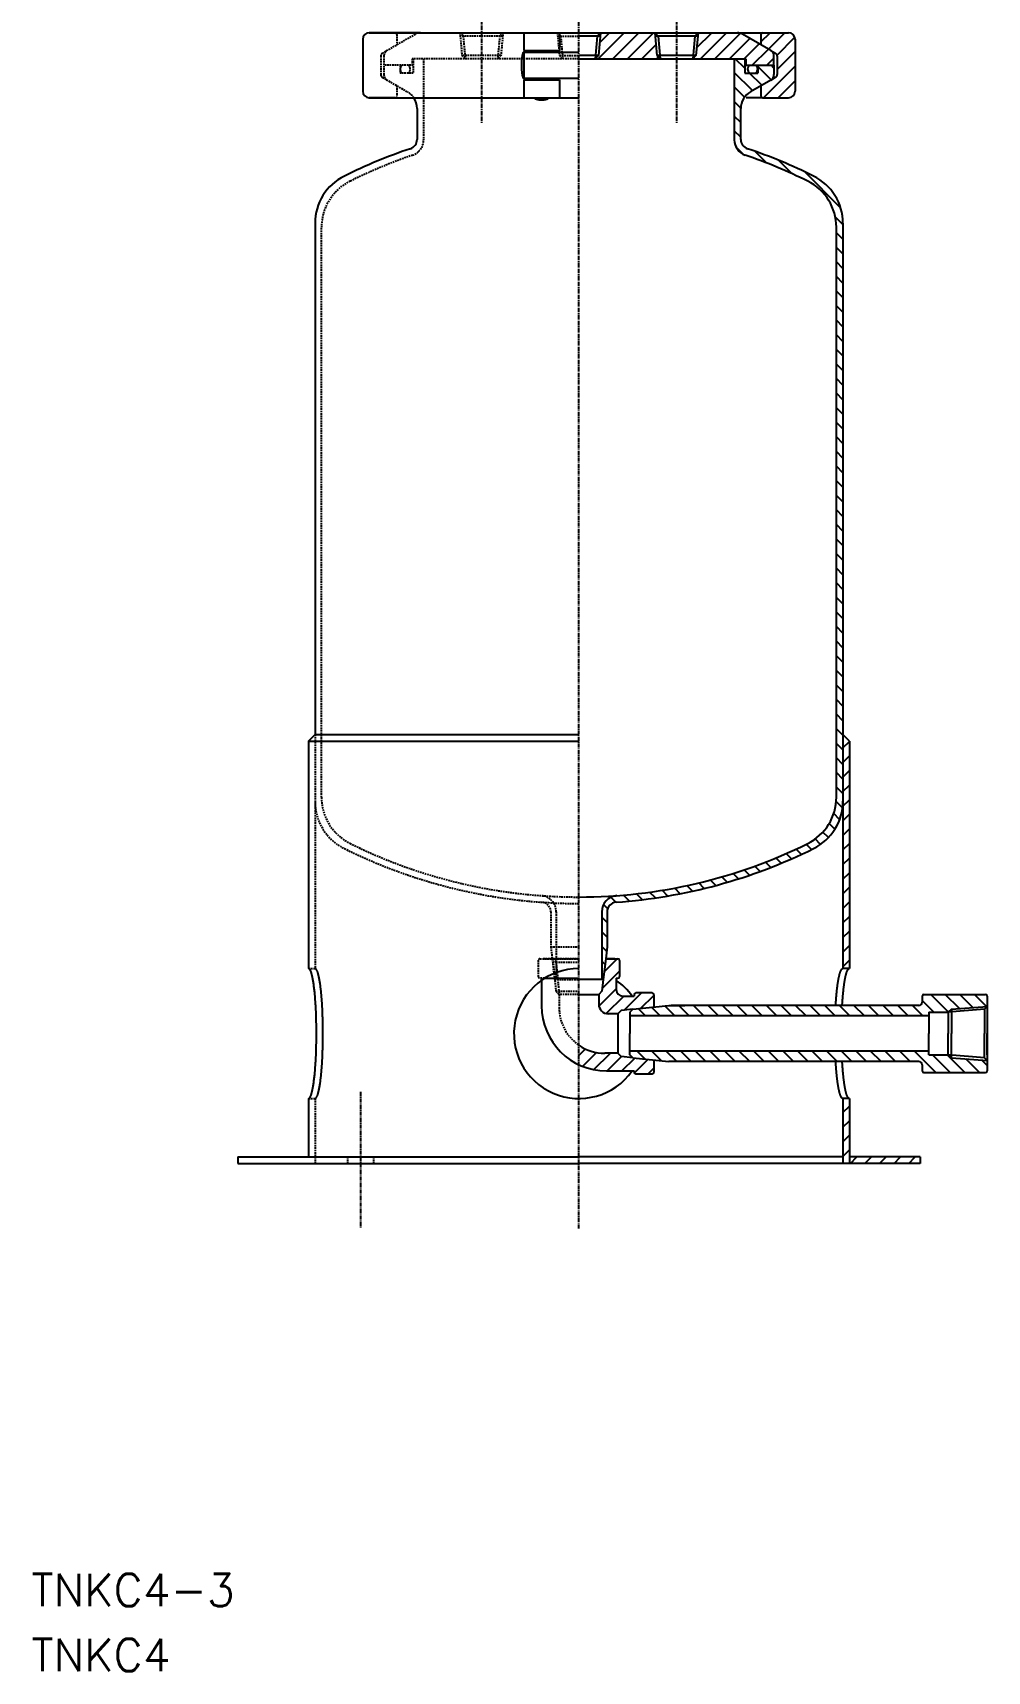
# Model space of a CAD drawing. Extents: x 248 to 542, y 18 to 798.
# Drawn here: x 248 to 542, y 18 to 523 of the extents above; entities that cross this region are included whole.
import ezdxf

# ---------------------------------------------------------------- set-up
doc = ezdxf.new("R2010")
doc.units = 0
doc.linetypes.add('CENTER', pattern=[2, 1.25, -0.25, 0.25, -0.25])
doc.linetypes.add('DASHED', pattern=[0.75, 0.5, -0.25])
doc.layers.get('0').update_dxf_attribs({"linetype": 'CONTINUOUS'})
doc.layers.add('CENTER', color=1, linetype='CENTER')
doc.styles.get("Standard").update_dxf_attribs({"font": 'txt.shx', "bigfont": 'bigfont.shx'})

# ---------------------------------------------------------------- blocks, each defined once
blk = doc.blocks.new('*X2')
at = {"color": 0, "linetype": 'CONTINUOUS'}
for p, q in [((436.97, 219.97), (434.75, 222.19)), ((441.46, 219.97), (438.82, 222.61)), ((445.95, 219.97), (442.88, 223.04)), ((450.44, 219.97), (447.24, 223.17)), ((454.93, 219.97), (451.73, 223.17)), ((459.42, 219.97), (456.22, 223.17)), ((463.91, 219.97), (460.71, 223.17)), ((468.4, 219.97), (465.2, 223.17)), ((472.89, 219.97), (469.69, 223.17)), ((477.38, 219.97), (474.18, 223.17)), ((481.87, 219.97), (478.67, 223.17)), ((486.36, 219.97), (483.16, 223.17)), ((490.85, 219.97), (487.65, 223.17)), ((495.34, 219.97), (492.14, 223.17)), ((499.83, 219.97), (496.63, 223.17)), ((504.32, 219.97), (501.12, 223.17)), ((508.81, 219.97), (505.61, 223.17)), ((513.3, 219.97), (510.1, 223.17)), ((517.79, 219.97), (514.59, 223.17)), ((522.28, 219.97), (519.08, 223.17)), ((525.69, 221.05), (522.11, 224.63)), ((530.15, 221.09), (524.72, 226.52)), ((533.53, 222.19), (529.21, 226.52)), ((537.71, 222.5), (533.7, 226.52)), ((541.9, 222.8), (538.19, 226.52)), ((432.48, 219.97), (432.11, 220.34)), ((436.84, 206.63), (434.4, 209.07)), ((441.86, 206.1), (438.89, 209.07)), ((446.58, 205.87), (443.38, 209.07)), ((451.07, 205.87), (447.87, 209.07)), ((455.56, 205.87), (452.36, 209.07)), ((460.05, 205.87), (456.85, 209.07)), ((464.54, 205.87), (461.34, 209.07)), ((469.03, 205.87), (465.83, 209.07)), ((473.52, 205.87), (470.32, 209.07)), ((478.01, 205.87), (474.81, 209.07)), ((482.5, 205.87), (479.3, 209.07)), ((486.99, 205.87), (483.79, 209.07)), ((491.48, 205.87), (488.28, 209.07)), ((495.97, 205.87), (492.77, 209.07)), ((500.46, 205.87), (497.26, 209.07)), ((504.95, 205.87), (501.75, 209.07)), ((509.44, 205.87), (506.24, 209.07)), ((513.93, 205.87), (510.73, 209.07)), ((518.42, 205.87), (515.22, 209.07)), ((526.26, 202.52), (519.71, 209.07)), ((530.75, 202.52), (525.29, 207.98)), ((535.24, 202.52), (529.78, 207.98)), ((539.73, 202.52), (535.56, 206.69)), ((542.11, 204.63), (540.4, 206.34))]:
    blk.add_line(p, q, dxfattribs=at)
blk = doc.blocks.new('*X3')
at = {"color": 0, "linetype": 'CONTINUOUS'}
for p, q in [((500, 174.52), (502, 176.52)), ((504.49, 174.52), (506.49, 176.52)), ((508.98, 174.52), (510.98, 176.52)), ((513.47, 174.52), (515.47, 176.52)), ((517.96, 174.52), (519.96, 176.52))]:
    blk.add_line(p, q, dxfattribs=at)
blk = doc.blocks.new('*X4')
at = {"color": 0, "linetype": 'CONTINUOUS'}
for p, q in [((497.7, 302.43), (499.7, 304.43)), ((497.7, 297.94), (499.7, 299.94)), ((497.7, 293.45), (499.7, 295.45)), ((497.7, 288.96), (499.7, 290.96)), ((497.7, 284.47), (499.7, 286.47)), ((497.7, 279.98), (499.7, 281.98)), ((497.7, 275.49), (499.7, 277.49)), ((497.7, 271), (499.7, 273)), ((497.7, 266.51), (499.7, 268.51)), ((497.7, 262.02), (499.7, 264.02)), ((497.7, 257.53), (499.7, 259.53)), ((497.7, 253.04), (499.7, 255.04)), ((497.7, 248.55), (499.7, 250.55)), ((497.7, 244.06), (499.7, 246.06)), ((497.7, 239.57), (499.7, 241.57)), ((497.7, 235.08), (499.7, 237.08)), ((497.7, 190.18), (499.7, 192.18)), ((497.7, 185.69), (499.7, 187.69)), ((497.7, 181.2), (499.7, 183.2)), ((497.7, 176.71), (499.7, 178.71))]:
    blk.add_line(p, q, dxfattribs=at)
blk = doc.blocks.new('*X5')
at = {"color": 0, "linetype": 'CONTINUOUS'}
for p, q in [((474.23, 482.45), (470.62, 486.06)), ((482, 479.16), (477.86, 483.3)), ((496.97, 468.68), (485.88, 479.77)), ((497.7, 463.46), (495.39, 465.78)), ((497.7, 458.97), (495.7, 460.97)), ((497.7, 454.48), (495.7, 456.48)), ((497.7, 449.99), (495.7, 451.99)), ((497.7, 445.5), (495.7, 447.5)), ((497.7, 441.01), (495.7, 443.01)), ((497.7, 436.52), (495.7, 438.52)), ((497.7, 432.03), (495.7, 434.03)), ((497.7, 427.54), (495.7, 429.54)), ((497.7, 423.05), (495.7, 425.05)), ((497.7, 418.56), (495.7, 420.56)), ((497.7, 414.07), (495.7, 416.07)), ((497.7, 409.58), (495.7, 411.58)), ((497.7, 405.09), (495.7, 407.09)), ((497.7, 400.6), (495.7, 402.6)), ((497.7, 396.11), (495.7, 398.11)), ((497.7, 391.62), (495.7, 393.62)), ((497.7, 387.13), (495.7, 389.13)), ((497.7, 382.64), (495.7, 384.64)), ((497.7, 378.15), (495.7, 380.15)), ((497.7, 373.66), (495.7, 375.66)), ((497.7, 369.17), (495.7, 371.17)), ((497.7, 364.68), (495.7, 366.68)), ((497.7, 360.19), (495.7, 362.19)), ((497.7, 355.7), (495.7, 357.7)), ((497.7, 351.21), (495.7, 353.21)), ((497.7, 346.72), (495.7, 348.72)), ((497.7, 342.23), (495.7, 344.23)), ((497.7, 337.74), (495.7, 339.74)), ((497.7, 333.25), (495.7, 335.25)), ((497.7, 328.76), (495.7, 330.76)), ((497.7, 324.27), (495.7, 326.27)), ((497.7, 319.78), (495.7, 321.78)), ((497.7, 315.29), (495.7, 317.29)), ((497.7, 310.8), (495.7, 312.8)), ((497.7, 306.31), (495.7, 308.31)), ((497.7, 301.82), (495.7, 303.82)), ((497.7, 297.33), (495.7, 299.33)), ((497.7, 292.84), (495.7, 294.84)), ((497.7, 288.35), (495.7, 290.35)), ((497.58, 283.98), (495.65, 285.91)), ((495.22, 277.36), (493.47, 279.11)), ((496.7, 280.37), (494.88, 282.19)), ((488, 271.11), (486.36, 272.75)), ((490.86, 272.74), (489.19, 274.41)), ((493.26, 274.83), (491.56, 276.53)), ((475.53, 265.62), (473.88, 267.27)), ((478.73, 266.91), (477.08, 268.56)), ((481.87, 268.26), (480.23, 269.9)), ((484.97, 269.65), (483.32, 271.3)), ((462.13, 261.06), (460.45, 262.74)), ((465.57, 262.11), (463.9, 263.78)), ((468.95, 263.22), (467.29, 264.88)), ((472.27, 264.39), (470.61, 266.05)), ((436.06, 255.7), (434.24, 257.51)), ((440.02, 256.23), (438.23, 258.01)), ((443.89, 256.84), (442.13, 258.6)), ((447.69, 257.54), (445.95, 259.28)), ((451.41, 258.31), (449.69, 260.03)), ((455.05, 259.16), (453.35, 260.86)), ((458.62, 260.07), (456.93, 261.76)), ((425.33, 252.96), (424.05, 254.24)), ((427.86, 254.91), (426.32, 256.46)), ((432.01, 255.26), (430.16, 257.11)), ((425.15, 248.65), (423.5, 250.3)), ((425.15, 244.16), (423.5, 245.81)), ((425, 239.82), (423.5, 241.32)), ((424.53, 235.79), (423.5, 236.83)), ((424.07, 231.77), (423.5, 232.34))]:
    blk.add_line(p, q, dxfattribs=at)
blk = doc.blocks.new('*X6')
at = {"color": 0, "linetype": 'CONTINUOUS'}
for p, q in [((467.5, 511.63), (464.61, 514.52)), ((469.92, 504.72), (464.3, 510.34)), ((472.77, 506.36), (469.01, 510.12)), ((475.61, 508.01), (471.5, 512.12)), ((476.5, 511.61), (475.59, 512.52)), ((467.45, 502.7), (464.3, 505.84)), ((466.3, 499.35), (464.3, 501.35)), ((466.3, 494.86), (464.3, 496.86)), ((466.3, 490.37), (464.3, 492.37)), ((467.1, 485.09), (464.81, 487.37))]:
    blk.add_line(p, q, dxfattribs=at)
blk = doc.blocks.new('*X7')
at = {"color": 0, "linetype": 'CONTINUOUS'}
for p, q in [((424.27, 233.49), (428.3, 237.52)), ((423.68, 228.41), (429, 233.73)), ((422.66, 222.89), (428, 228.24)), ((430.43, 221.69), (435.76, 227.02)), ((424.92, 220.66), (430.27, 226.02)), ((435.5, 222.27), (439.5, 226.27)), ((416.5, 207.76), (418.5, 209.76)), ((417.65, 204.42), (421.9, 208.67)), ((421.12, 203.4), (426.16, 208.44)), ((425.23, 203.02), (429.64, 207.43)), ((429.72, 203.02), (433.66, 206.96)), ((433.53, 202.34), (437.73, 206.53)), ((437.7, 202.02), (439.5, 203.82))]:
    blk.add_line(p, q, dxfattribs=at)
blk = doc.blocks.new('*X8')
at = {"color": 0, "linetype": 'CONTINUOUS'}
for p, q in [((422.42, 514.52), (430.42, 522.52)), ((422.85, 519.44), (425.93, 522.52)), ((426.91, 514.52), (434.91, 522.52)), ((431.4, 514.52), (439.4, 522.52)), ((452.71, 517.87), (457.36, 522.52)), ((453.85, 514.52), (461.85, 522.52)), ((458.34, 514.52), (466.2, 522.38)), ((462.83, 514.52), (469.1, 520.79)), ((472.5, 519.7), (475.32, 522.52)), ((474.8, 517.5), (479.81, 522.52)), ((477.45, 515.67), (482.91, 521.12)), ((435.89, 514.52), (440.2, 518.83)), ((440.38, 514.52), (440.94, 515.08)), ((467.32, 514.52), (471.95, 519.14)), ((469.81, 512.52), (474.8, 517.5)), ((474.3, 512.52), (476.5, 514.72)), ((477.5, 511.23), (483, 516.73)), ((473.28, 502.52), (483, 512.24)), ((477.77, 502.52), (483, 507.75))]:
    blk.add_line(p, q, dxfattribs=at)

msp = doc.modelspace()

# ---------------------------------------------------------------- linework, layer by layer
at = {"color": 7, "linetype": 'CONTINUOUS'}
for p, q in [((350, 520.52), (350, 504.52)), ((360, 522.52), (352, 522.52)), ((352, 522.52), (416.5, 522.52)), ((367.7, 522.52), (360, 522.52)), ((399.5, 522.52), (399.5, 517.02)), ((410.5, 522.52), (410.5, 517.02)), ((416.5, 522.52), (481, 522.52)), ((423.04, 521.52), (416.5, 521.52)), ((422.13, 521.52), (421.5, 514.52)), ((423.13, 522.52), (422.13, 521.52)), ((423.13, 522.52), (422.5, 515.52)), ((439.88, 522.52), (440.88, 521.52)), ((439.88, 522.52), (440.5, 515.52)), ((453.04, 521.52), (439.96, 521.52)), ((440.88, 521.52), (441.5, 514.52)), ((452.13, 521.52), (451.5, 514.52)), ((453.13, 522.52), (452.13, 521.52)), ((453.13, 522.52), (452.5, 515.52)), ((475.5, 517.09), (466.8, 522.11)), ((472.5, 522.02), (472.5, 518.83)), ((483, 520.52), (483, 504.52)), ((399.5, 517.02), (410.5, 517.02)), ((399.5, 516.52), (399.5, 508.52)), ((399.5, 516.52), (416.5, 516.52)), ((402.86, 517.02), (402.86, 516.52)), ((407.14, 517.02), (407.14, 516.52)), ((422.5, 515.52), (416.5, 515.52)), ((416.5, 514.52), (467.85, 514.52)), ((422.5, 515.52), (421.5, 514.52)), ((440.5, 515.52), (441.5, 514.52)), ((452.5, 515.52), (440.5, 515.52)), ((452.5, 515.52), (451.5, 514.52)), ((464.3, 514.52), (464.3, 489.57)), ((467.5, 514.52), (467.5, 510.12)), ((467.85, 514.52), (467.85, 512.52)), ((475.5, 517.09), (477, 516.23)), ((476.5, 512.52), (476.5, 515.36)), ((477.5, 515.36), (477.5, 509.67)), ((467.5, 512.52), (476.5, 512.52)), ((467.5, 510.12), (471.5, 510.12)), ((471.5, 512.52), (471.5, 510.12)), ((476.5, 512.52), (476.5, 509.67)), ((399.5, 508.52), (416.5, 508.52)), ((399.5, 508.02), (410.5, 508.02)), ((399.5, 508.02), (399.5, 502.52)), ((402.86, 508.52), (402.86, 508.02)), ((407.14, 508.52), (407.14, 508.02)), ((410.5, 508.02), (410.5, 502.52)), ((475.5, 507.94), (469.3, 504.36)), ((472.5, 506.21), (472.5, 503.02)), ((475.5, 507.94), (477, 508.81)), ((352, 502.52), (416.5, 502.52)), ((360, 502.52), (352, 502.52)), ((360, 502.52), (366.23, 502.52)), ((473, 502.52), (467.98, 502.52)), ((473, 502.52), (481, 502.52)), ((366.7, 499.16), (366.7, 489.69)), ((466.3, 489.69), (466.3, 499.16)), ((335.3, 463.87), (335.3, 306.52)), ((495.7, 287.21), (495.7, 462.65)), ((497.7, 463.87), (497.7, 285.99)), ((333.3, 304.52), (335.3, 306.52)), ((333.3, 304.52), (416.5, 304.52)), ((333.3, 304.52), (333.3, 234.52)), ((335.3, 306.52), (416.5, 306.52)), ((499.7, 304.52), (497.7, 306.52)), ((499.7, 304.52), (499.7, 234.52)), ((497.7, 285.99), (497.7, 234.52)), ((423.5, 251.96), (423.5, 237.52)), ((425.15, 251.93), (425.15, 241.17)), ((423.5, 237.52), (423.5, 231.17)), ((424.73, 237.52), (424, 231.17)), ((425.15, 241.17), (424.73, 237.52)), ((427.5, 237.52), (424.73, 237.52)), ((424.73, 237.52), (428.5, 237.52)), ((429, 237.02), (429, 232.02)), ((499.7, 234.52), (497.7, 234.52)), ((405, 230.88), (405, 223.02)), ((405.97, 231.52), (416.5, 231.52)), ((424, 231.17), (416.5, 231.17)), ((423.57, 227.52), (422.57, 226.52)), ((424, 231.17), (423.57, 227.52)), ((428, 231.52), (428.5, 231.52)), ((428, 231.52), (428, 228.02)), ((439, 227.02), (434, 227.02)), ((416.5, 226.52), (422.57, 226.52)), ((422.57, 226.52), (422.57, 223.59)), ((433.06, 221.98), (429.5, 221.59)), ((430, 226.02), (433.5, 226.02)), ((433.1, 222.02), (432.11, 221.05)), ((433.1, 222.02), (444.11, 223.17)), ((433.5, 226.52), (433.5, 226.02)), ((439.5, 226.52), (439.5, 222.69)), ((444.11, 223.17), (449.05, 223.17)), ((444.11, 223.17), (449.05, 223.17)), ((521.11, 223.17), (444.82, 223.17)), ((522.11, 226.02), (522.11, 224.17)), ((522.61, 226.52), (541.61, 226.52)), ((541.23, 222.02), (530.11, 221.05)), ((531.1, 222.02), (530.11, 221.05)), ((531.1, 222.02), (542.11, 222.82)), ((531.1, 222.02), (531.1, 214.52)), ((542.11, 222.82), (541.23, 222.02)), ((541.23, 222.02), (541.23, 214.52)), ((542.11, 226.02), (542.11, 203.02)), ((428.5, 220.59), (425.57, 220.59)), ((429.5, 221.59), (428.5, 220.59)), ((428.5, 220.59), (428.5, 208.44)), ((432.11, 221.05), (432.11, 214.52)), ((449.05, 219.97), (432.11, 219.97)), ((524.11, 219.97), (444.82, 219.97)), ((524.11, 221.05), (530.11, 221.05)), ((524.11, 221.05), (524.11, 214.52)), ((530.11, 221.05), (530.11, 214.52)), ((432.11, 207.98), (432.11, 214.52)), ((524.11, 207.98), (524.11, 214.52)), ((530.11, 207.98), (530.11, 214.52)), ((531.1, 207.02), (531.1, 214.52)), ((541.23, 207.02), (541.23, 214.52)), ((542.11, 207.98), (542.11, 214.52)), ((542.11, 207.98), (542.11, 214.52)), ((542.11, 207.98), (542.11, 214.52)), ((428.5, 208.44), (424.43, 208.44)), ((429.5, 207.44), (428.5, 208.44)), ((433.06, 207.05), (429.5, 207.44)), ((449.05, 209.07), (432.11, 209.07)), ((449.05, 209.07), (432.11, 209.07)), ((433.1, 207.02), (432.11, 207.98)), ((433.1, 207.02), (444.11, 205.87)), ((524.11, 209.07), (444.82, 209.07)), ((524.11, 207.98), (530.11, 207.98)), ((541.23, 207.02), (530.11, 207.98)), ((531.1, 207.02), (530.11, 207.98)), ((531.1, 207.02), (542.11, 206.22)), ((542.11, 206.22), (541.23, 207.02)), ((425, 203.02), (433.5, 203.02)), ((433.5, 203.02), (433.5, 202.52)), ((439, 202.02), (434, 202.02)), ((439.5, 206.35), (439.5, 202.52)), ((521.11, 205.87), (444.11, 205.87)), ((522.11, 204.87), (522.11, 203.02)), ((522.61, 202.52), (541.61, 202.52)), ((333.3, 194.52), (333.3, 176.52)), ((497.7, 194.52), (497.7, 174.52)), ((499.7, 194.52), (497.7, 194.52)), ((499.7, 194.52), (499.7, 174.52)), ((311.5, 176.52), (416.5, 176.52)), ((311.5, 176.52), (311.5, 174.52)), ((497.7, 176.52), (416.5, 176.52)), ((521.5, 176.52), (499.7, 176.52)), ((521.5, 176.52), (521.5, 174.52)), ((311.5, 174.52), (416.5, 174.52)), ((521.5, 174.52), (416.5, 174.52))]:
    msp.add_line(p, q, dxfattribs=at)
at = {"color": 3, "linetype": 'DASHED'}
for p, q in [((356, 516.23), (366.2, 522.11)), ((360.5, 522.02), (360.5, 518.83)), ((379.88, 522.52), (380.88, 521.52)), ((379.88, 522.52), (380.5, 515.52)), ((393.04, 521.52), (379.96, 521.52)), ((380.88, 521.52), (381.5, 514.52)), ((392.13, 521.52), (391.5, 514.52)), ((393.13, 522.52), (392.13, 521.52)), ((393.13, 522.52), (392.5, 515.52)), ((409.88, 522.52), (410.88, 521.52)), ((409.88, 522.52), (410.5, 515.52)), ((409.96, 521.52), (416.5, 521.52)), ((410.88, 521.52), (411.5, 514.52)), ((355.5, 515.36), (355.5, 509.67)), ((356.5, 515.36), (356.5, 509.67)), ((365.15, 514.52), (365.15, 512.52)), ((416.5, 514.52), (365.15, 514.52)), ((365.5, 514.52), (365.5, 510.12)), ((368.7, 514.52), (368.7, 489.57)), ((380.5, 515.52), (381.5, 514.52)), ((392.5, 515.52), (380.5, 515.52)), ((392.5, 515.52), (391.5, 514.52)), ((410.5, 515.52), (416.5, 515.52)), ((410.5, 515.52), (411.5, 514.52)), ((365.5, 512.52), (356.5, 512.52)), ((361.5, 512.52), (361.5, 510.12)), ((365.5, 510.12), (361.5, 510.12)), ((356, 508.81), (363.7, 504.36)), ((360.5, 506.21), (360.5, 503.02)), ((337.3, 287.21), (337.3, 462.65)), ((335.3, 306.52), (335.3, 234.52)), ((407.85, 251.93), (407.85, 241.17)), ((409.5, 251.96), (409.5, 237.52)), ((404, 237.02), (404, 232.02)), ((404.5, 237.52), (416.5, 237.52)), ((416.5, 237.52), (405.5, 237.52)), ((407.85, 241.17), (416.5, 241.17)), ((407.85, 241.17), (408.27, 237.52)), ((408.27, 237.52), (416.5, 237.52)), ((408.27, 237.52), (409, 231.17)), ((408.27, 237.52), (416.5, 237.52)), ((409.43, 236.52), (408.43, 237.52)), ((408.43, 237.52), (409.43, 227.52)), ((409.5, 237.52), (409.5, 231.17)), ((333.3, 234.52), (335.3, 234.52)), ((409.43, 236.52), (416.5, 236.52)), ((409.43, 236.52), (410.43, 226.52)), ((405.97, 231.52), (404.5, 231.52)), ((405, 230.88), (405, 231.52)), ((409, 231.17), (416.5, 231.17)), ((409.43, 227.52), (410.43, 226.52)), ((409.43, 227.52), (416.5, 227.52)), ((410.43, 226.52), (410.43, 222.44)), ((416.5, 226.52), (410.43, 226.52)), ((333.3, 194.52), (335.3, 194.52)), ((335.3, 194.52), (335.3, 174.52)), ((345.33, 176.52), (345.33, 174.52)), ((353.33, 176.52), (353.33, 174.52))]:
    msp.add_line(p, q, dxfattribs=at)
at = {"color": 7, "linetype": 'CONTINUOUS'}
for points in [[(399.5, 516.52, 0), (399.48, 516.51, 0), (399.47, 516.51, 0), (399.45, 516.51, 0), (399.43, 516.5, 0), (399.42, 516.49, 0), (399.4, 516.47, 0), (399.38, 516.46, 0), (399.36, 516.44, 0), (399.35, 516.42, 0), (399.33, 516.4, 0), (399.31, 516.37, 0), (399.3, 516.34, 0), (399.28, 516.32, 0), (399.26, 516.28, 0), (399.25, 516.25, 0), (399.23, 516.21, 0), (399.22, 516.17, 0), (399.2, 516.13, 0), (399.19, 516.09, 0), (399.17, 516.04, 0), (399.16, 516, 0), (399.14, 515.95, 0), (399.13, 515.9, 0), (399.11, 515.84, 0), (399.1, 515.79, 0), (399.08, 515.73, 0), (399.07, 515.67, 0), (399.06, 515.61, 0), (399.04, 515.54, 0), (399.03, 515.48, 0), (399.02, 515.41, 0), (399, 515.35, 0), (398.99, 515.27, 0), (398.98, 515.2, 0), (398.97, 515.13, 0), (398.96, 515.05, 0), (398.95, 514.98, 0), (398.94, 514.9, 0), (398.93, 514.82, 0), (398.92, 514.74, 0), (398.91, 514.66, 0), (398.9, 514.57, 0), (398.89, 514.49, 0), (398.88, 514.4, 0), (398.88, 514.32, 0), (398.87, 514.23, 0), (398.86, 514.14, 0), (398.85, 514.05, 0), (398.85, 513.96, 0), (398.84, 513.86, 0), (398.84, 513.77, 0), (398.83, 513.68, 0), (398.83, 513.58, 0), (398.82, 513.49, 0), (398.82, 513.39, 0), (398.81, 513.3, 0), (398.81, 513.2, 0), (398.81, 513.1, 0), (398.81, 513.01, 0), (398.8, 512.91, 0), (398.8, 512.81, 0), (398.8, 512.71, 0), (398.8, 512.61, 0), (398.8, 512.52, 0), (398.8, 512.42, 0), (398.8, 512.32, 0), (398.8, 512.22, 0), (398.8, 512.12, 0), (398.81, 512.03, 0), (398.81, 511.93, 0), (398.81, 511.83, 0), (398.81, 511.74, 0), (398.82, 511.64, 0), (398.82, 511.55, 0), (398.83, 511.45, 0), (398.83, 511.36, 0), (398.84, 511.26, 0), (398.84, 511.17, 0), (398.85, 511.08, 0), (398.85, 510.99, 0), (398.86, 510.9, 0), (398.87, 510.81, 0), (398.88, 510.72, 0), (398.88, 510.63, 0), (398.89, 510.55, 0), (398.9, 510.46, 0), (398.91, 510.38, 0), (398.92, 510.29, 0), (398.93, 510.21, 0), (398.94, 510.13, 0), (398.95, 510.06, 0), (398.96, 509.98, 0), (398.97, 509.9, 0), (398.98, 509.83, 0), (398.99, 509.76, 0), (399, 509.69, 0), (399.02, 509.62, 0), (399.03, 509.55, 0), (399.04, 509.49, 0), (399.06, 509.42, 0), (399.07, 509.36, 0), (399.08, 509.3, 0), (399.1, 509.25, 0), (399.11, 509.19, 0), (399.13, 509.14, 0), (399.14, 509.09, 0), (399.16, 509.04, 0), (399.17, 508.99, 0), (399.19, 508.94, 0), (399.2, 508.9, 0), (399.22, 508.86, 0), (399.23, 508.82, 0), (399.25, 508.79, 0), (399.26, 508.75, 0), (399.28, 508.72, 0), (399.3, 508.69, 0), (399.31, 508.66, 0), (399.33, 508.64, 0), (399.35, 508.61, 0), (399.36, 508.59, 0), (399.38, 508.57, 0), (399.4, 508.56, 0), (399.42, 508.55, 0), (399.43, 508.54, 0), (399.45, 508.53, 0), (399.47, 508.52, 0), (399.48, 508.52, 0), (399.5, 508.52, 0)], [(407.14, 502.52, 0), (407.14, 502.5, 0), (407.14, 502.48, 0), (407.13, 502.46, 0), (407.13, 502.44, 0), (407.12, 502.43, 0), (407.12, 502.41, 0), (407.11, 502.39, 0), (407.1, 502.37, 0), (407.09, 502.35, 0), (407.07, 502.33, 0), (407.06, 502.32, 0), (407.05, 502.3, 0), (407.03, 502.28, 0), (407.01, 502.26, 0), (407, 502.25, 0), (406.98, 502.23, 0), (406.95, 502.21, 0), (406.93, 502.2, 0), (406.91, 502.18, 0), (406.89, 502.16, 0), (406.86, 502.15, 0), (406.83, 502.13, 0), (406.81, 502.12, 0), (406.78, 502.1, 0), (406.75, 502.09, 0), (406.72, 502.07, 0), (406.69, 502.06, 0), (406.65, 502.04, 0), (406.62, 502.03, 0), (406.58, 502.01, 0), (406.55, 502, 0), (406.51, 501.99, 0), (406.48, 501.98, 0), (406.44, 501.96, 0), (406.4, 501.95, 0), (406.36, 501.94, 0), (406.32, 501.93, 0), (406.27, 501.92, 0), (406.23, 501.91, 0), (406.19, 501.9, 0), (406.14, 501.89, 0), (406.1, 501.88, 0), (406.06, 501.87, 0), (406.01, 501.86, 0), (405.96, 501.85, 0), (405.92, 501.84, 0), (405.87, 501.83, 0), (405.82, 501.83, 0), (405.77, 501.82, 0), (405.72, 501.81, 0), (405.67, 501.81, 0), (405.62, 501.8, 0), (405.57, 501.8, 0), (405.52, 501.79, 0), (405.47, 501.79, 0), (405.42, 501.78, 0), (405.37, 501.78, 0), (405.31, 501.78, 0), (405.26, 501.77, 0), (405.21, 501.77, 0), (405.16, 501.77, 0), (405.11, 501.77, 0), (405.05, 501.77, 0), (405, 501.77, 0), (404.95, 501.77, 0), (404.9, 501.77, 0), (404.84, 501.77, 0), (404.79, 501.77, 0), (404.74, 501.77, 0), (404.69, 501.78, 0), (404.63, 501.78, 0), (404.58, 501.78, 0), (404.53, 501.79, 0), (404.48, 501.79, 0), (404.43, 501.8, 0), (404.38, 501.8, 0), (404.33, 501.81, 0), (404.28, 501.81, 0), (404.23, 501.82, 0), (404.18, 501.83, 0), (404.13, 501.83, 0), (404.09, 501.84, 0), (404.04, 501.85, 0), (403.99, 501.86, 0), (403.95, 501.87, 0), (403.9, 501.88, 0), (403.86, 501.89, 0), (403.81, 501.9, 0), (403.77, 501.91, 0), (403.73, 501.92, 0), (403.69, 501.93, 0), (403.64, 501.94, 0), (403.61, 501.95, 0), (403.56, 501.96, 0), (403.53, 501.98, 0), (403.49, 501.99, 0), (403.45, 502, 0), (403.42, 502.01, 0), (403.38, 502.03, 0), (403.35, 502.04, 0), (403.32, 502.06, 0), (403.28, 502.07, 0), (403.25, 502.09, 0), (403.22, 502.1, 0), (403.19, 502.12, 0), (403.17, 502.13, 0), (403.14, 502.15, 0), (403.12, 502.16, 0), (403.09, 502.18, 0), (403.07, 502.2, 0), (403.05, 502.21, 0), (403.03, 502.23, 0), (403.01, 502.25, 0), (402.99, 502.26, 0), (402.97, 502.28, 0), (402.95, 502.3, 0), (402.94, 502.32, 0), (402.93, 502.33, 0), (402.92, 502.35, 0), (402.9, 502.37, 0), (402.89, 502.39, 0), (402.89, 502.41, 0), (402.88, 502.43, 0), (402.87, 502.44, 0), (402.87, 502.46, 0), (402.87, 502.48, 0), (402.86, 502.5, 0), (402.86, 502.52, 0)], [(333.3, 194.52, 0), (333.36, 194.52, 0), (333.42, 194.54, 0), (333.48, 194.57, 0), (333.54, 194.61, 0), (333.6, 194.67, 0), (333.66, 194.73, 0), (333.72, 194.81, 0), (333.78, 194.9, 0), (333.83, 195, 0), (333.89, 195.12, 0), (333.95, 195.24, 0), (334.01, 195.38, 0), (334.07, 195.53, 0), (334.12, 195.69, 0), (334.18, 195.86, 0), (334.23, 196.04, 0), (334.29, 196.23, 0), (334.34, 196.44, 0), (334.4, 196.65, 0), (334.45, 196.88, 0), (334.5, 197.12, 0), (334.56, 197.36, 0), (334.61, 197.62, 0), (334.66, 197.89, 0), (334.71, 198.16, 0), (334.75, 198.45, 0), (334.8, 198.75, 0), (334.85, 199.06, 0), (334.89, 199.37, 0), (334.94, 199.7, 0), (334.98, 200.03, 0), (335.03, 200.37, 0), (335.07, 200.73, 0), (335.11, 201.09, 0), (335.15, 201.45, 0), (335.19, 201.83, 0), (335.22, 202.21, 0), (335.26, 202.6, 0), (335.3, 203, 0), (335.33, 203.41, 0), (335.36, 203.82, 0), (335.39, 204.23, 0), (335.42, 204.66, 0), (335.45, 205.09, 0), (335.48, 205.52, 0), (335.51, 205.97, 0), (335.53, 206.41, 0), (335.56, 206.86, 0), (335.58, 207.32, 0), (335.6, 207.78, 0), (335.62, 208.24, 0), (335.63, 208.71, 0), (335.65, 209.18, 0), (335.67, 209.66, 0), (335.68, 210.13, 0), (335.69, 210.62, 0), (335.7, 211.1, 0), (335.71, 211.58, 0), (335.72, 212.07, 0), (335.73, 212.56, 0), (335.73, 213.04, 0), (335.74, 213.53, 0), (335.74, 214.03, 0), (335.74, 214.52, 0), (335.74, 215.01, 0), (335.74, 215.5, 0), (335.73, 215.99, 0), (335.73, 216.48, 0), (335.72, 216.97, 0), (335.71, 217.45, 0), (335.7, 217.94, 0), (335.69, 218.42, 0), (335.68, 218.9, 0), (335.67, 219.38, 0), (335.65, 219.85, 0), (335.63, 220.32, 0), (335.62, 220.79, 0), (335.6, 221.25, 0), (335.58, 221.71, 0), (335.56, 222.17, 0), (335.53, 222.62, 0), (335.51, 223.07, 0), (335.48, 223.51, 0), (335.45, 223.94, 0), (335.42, 224.37, 0), (335.39, 224.8, 0), (335.36, 225.22, 0), (335.33, 225.63, 0), (335.3, 226.03, 0), (335.26, 226.43, 0), (335.22, 226.82, 0), (335.19, 227.2, 0), (335.15, 227.58, 0), (335.11, 227.95, 0), (335.07, 228.31, 0), (335.03, 228.66, 0), (334.98, 229, 0), (334.94, 229.34, 0), (334.89, 229.66, 0), (334.85, 229.98, 0), (334.8, 230.28, 0), (334.75, 230.58, 0), (334.71, 230.87, 0), (334.66, 231.15, 0), (334.61, 231.41, 0), (334.56, 231.67, 0), (334.5, 231.92, 0), (334.45, 232.16, 0), (334.4, 232.38, 0), (334.34, 232.6, 0), (334.29, 232.8, 0), (334.23, 232.99, 0), (334.18, 233.18, 0), (334.12, 233.35, 0), (334.07, 233.51, 0), (334.01, 233.66, 0), (333.95, 233.79, 0), (333.89, 233.92, 0), (333.83, 234.03, 0), (333.78, 234.13, 0), (333.72, 234.22, 0), (333.66, 234.3, 0), (333.6, 234.37, 0), (333.54, 234.42, 0), (333.48, 234.46, 0), (333.42, 234.49, 0), (333.36, 234.51, 0), (333.3, 234.52, 0)], [(495.5, 223.17, 0), (495.51, 223.32, 0), (495.52, 223.48, 0), (495.53, 223.64, 0), (495.54, 223.79, 0), (495.55, 223.95, 0), (495.56, 224.1, 0), (495.57, 224.26, 0), (495.58, 224.41, 0), (495.59, 224.56, 0), (495.6, 224.71, 0), (495.61, 224.87, 0), (495.62, 225.01, 0), (495.64, 225.16, 0), (495.65, 225.31, 0), (495.66, 225.46, 0), (495.67, 225.61, 0), (495.68, 225.75, 0), (495.69, 225.9, 0), (495.71, 226.04, 0), (495.72, 226.18, 0), (495.73, 226.32, 0), (495.75, 226.47, 0), (495.76, 226.61, 0), (495.77, 226.75, 0), (495.78, 226.88, 0), (495.8, 227.02, 0), (495.81, 227.16, 0), (495.82, 227.29, 0), (495.84, 227.43, 0), (495.85, 227.56, 0), (495.87, 227.69, 0), (495.88, 227.83, 0), (495.89, 227.96, 0), (495.91, 228.09, 0), (495.92, 228.22, 0), (495.94, 228.34, 0), (495.95, 228.47, 0), (495.97, 228.59, 0), (495.98, 228.72, 0), (496, 228.84, 0), (496.01, 228.96, 0), (496.03, 229.08, 0), (496.05, 229.2, 0), (496.06, 229.32, 0), (496.08, 229.44, 0), (496.09, 229.56, 0), (496.11, 229.67, 0), (496.12, 229.78, 0), (496.14, 229.9, 0), (496.16, 230.01, 0), (496.18, 230.12, 0), (496.19, 230.23, 0), (496.21, 230.34, 0), (496.23, 230.44, 0), (496.24, 230.55, 0), (496.26, 230.65, 0), (496.28, 230.76, 0), (496.29, 230.86, 0), (496.31, 230.96, 0), (496.33, 231.06, 0), (496.35, 231.16, 0), (496.37, 231.25, 0), (496.38, 231.35, 0), (496.4, 231.44, 0), (496.42, 231.54, 0), (496.44, 231.63, 0), (496.46, 231.72, 0), (496.48, 231.81, 0), (496.49, 231.89, 0), (496.51, 231.98, 0), (496.53, 232.06, 0), (496.55, 232.15, 0), (496.57, 232.23, 0), (496.59, 232.31, 0), (496.61, 232.39, 0), (496.63, 232.47, 0), (496.64, 232.55, 0), (496.66, 232.62, 0), (496.68, 232.69, 0), (496.7, 232.77, 0), (496.72, 232.84, 0), (496.74, 232.91, 0), (496.76, 232.98, 0), (496.78, 233.04, 0), (496.8, 233.11, 0), (496.82, 233.17, 0), (496.84, 233.24, 0), (496.86, 233.3, 0), (496.88, 233.36, 0), (496.9, 233.41, 0), (496.92, 233.47, 0), (496.94, 233.53, 0), (496.96, 233.58, 0), (496.98, 233.63, 0), (497, 233.68, 0), (497.02, 233.73, 0), (497.05, 233.78, 0), (497.07, 233.83, 0), (497.09, 233.87, 0), (497.11, 233.92, 0), (497.13, 233.96, 0), (497.15, 234, 0), (497.17, 234.04, 0), (497.19, 234.07, 0), (497.21, 234.11, 0), (497.23, 234.15, 0), (497.25, 234.18, 0), (497.27, 234.21, 0), (497.3, 234.24, 0), (497.32, 234.27, 0), (497.34, 234.29, 0), (497.36, 234.32, 0), (497.38, 234.34, 0), (497.4, 234.37, 0), (497.42, 234.39, 0), (497.44, 234.41, 0), (497.47, 234.42, 0), (497.49, 234.44, 0), (497.51, 234.45, 0), (497.53, 234.47, 0), (497.55, 234.48, 0), (497.57, 234.49, 0), (497.59, 234.5, 0), (497.62, 234.5, 0), (497.64, 234.51, 0), (497.66, 234.51, 0), (497.68, 234.52, 0), (497.7, 234.52, 0)], [(497.5, 223.17, 0), (497.51, 223.32, 0), (497.52, 223.48, 0), (497.53, 223.64, 0), (497.54, 223.79, 0), (497.55, 223.95, 0), (497.56, 224.1, 0), (497.57, 224.26, 0), (497.58, 224.41, 0), (497.59, 224.56, 0), (497.6, 224.71, 0), (497.61, 224.87, 0), (497.62, 225.01, 0), (497.64, 225.16, 0), (497.65, 225.31, 0), (497.66, 225.46, 0), (497.67, 225.61, 0), (497.68, 225.75, 0), (497.69, 225.9, 0), (497.71, 226.04, 0), (497.72, 226.18, 0), (497.73, 226.32, 0), (497.75, 226.47, 0), (497.76, 226.61, 0), (497.77, 226.75, 0), (497.78, 226.88, 0), (497.8, 227.02, 0), (497.81, 227.16, 0), (497.82, 227.29, 0), (497.84, 227.43, 0), (497.85, 227.56, 0), (497.87, 227.69, 0), (497.88, 227.83, 0), (497.89, 227.96, 0), (497.91, 228.09, 0), (497.92, 228.22, 0), (497.94, 228.34, 0), (497.95, 228.47, 0), (497.97, 228.59, 0), (497.98, 228.72, 0), (498, 228.84, 0), (498.01, 228.96, 0), (498.03, 229.08, 0), (498.05, 229.2, 0), (498.06, 229.32, 0), (498.08, 229.44, 0), (498.09, 229.56, 0), (498.11, 229.67, 0), (498.12, 229.78, 0), (498.14, 229.9, 0), (498.16, 230.01, 0), (498.17, 230.12, 0), (498.19, 230.23, 0), (498.21, 230.34, 0), (498.23, 230.44, 0), (498.24, 230.55, 0), (498.26, 230.65, 0), (498.28, 230.76, 0), (498.29, 230.86, 0), (498.31, 230.96, 0), (498.33, 231.06, 0), (498.35, 231.16, 0), (498.36, 231.25, 0), (498.38, 231.35, 0), (498.4, 231.44, 0), (498.42, 231.54, 0), (498.44, 231.63, 0), (498.46, 231.72, 0), (498.48, 231.81, 0), (498.49, 231.89, 0), (498.51, 231.98, 0), (498.53, 232.06, 0), (498.55, 232.15, 0), (498.57, 232.23, 0), (498.59, 232.31, 0), (498.61, 232.39, 0), (498.63, 232.47, 0), (498.64, 232.55, 0), (498.66, 232.62, 0), (498.68, 232.69, 0), (498.7, 232.77, 0), (498.72, 232.84, 0), (498.74, 232.91, 0), (498.76, 232.98, 0), (498.78, 233.04, 0), (498.8, 233.11, 0), (498.82, 233.17, 0), (498.84, 233.24, 0), (498.86, 233.3, 0), (498.88, 233.36, 0), (498.9, 233.41, 0), (498.92, 233.47, 0), (498.94, 233.53, 0), (498.96, 233.58, 0), (498.98, 233.63, 0), (499, 233.68, 0), (499.02, 233.73, 0), (499.05, 233.78, 0), (499.07, 233.83, 0), (499.09, 233.87, 0), (499.11, 233.92, 0), (499.13, 233.96, 0), (499.15, 234, 0), (499.17, 234.04, 0), (499.19, 234.07, 0), (499.21, 234.11, 0), (499.23, 234.15, 0), (499.25, 234.18, 0), (499.27, 234.21, 0), (499.3, 234.24, 0), (499.32, 234.27, 0), (499.34, 234.29, 0), (499.36, 234.32, 0), (499.38, 234.34, 0), (499.4, 234.37, 0), (499.42, 234.39, 0), (499.44, 234.41, 0), (499.47, 234.42, 0), (499.49, 234.44, 0), (499.51, 234.45, 0), (499.53, 234.47, 0), (499.55, 234.48, 0), (499.57, 234.49, 0), (499.59, 234.5, 0), (499.62, 234.5, 0), (499.64, 234.51, 0), (499.66, 234.51, 0), (499.68, 234.52, 0), (499.7, 234.52, 0)], [(497.7, 194.52, 0), (497.68, 194.52, 0), (497.66, 194.52, 0), (497.64, 194.52, 0), (497.62, 194.53, 0), (497.59, 194.54, 0), (497.57, 194.54, 0), (497.55, 194.55, 0), (497.53, 194.57, 0), (497.51, 194.58, 0), (497.49, 194.59, 0), (497.47, 194.61, 0), (497.44, 194.63, 0), (497.42, 194.65, 0), (497.4, 194.67, 0), (497.38, 194.69, 0), (497.36, 194.71, 0), (497.34, 194.74, 0), (497.32, 194.77, 0), (497.3, 194.79, 0), (497.27, 194.82, 0), (497.25, 194.85, 0), (497.23, 194.89, 0), (497.21, 194.92, 0), (497.19, 194.96, 0), (497.17, 195, 0), (497.15, 195.03, 0), (497.13, 195.08, 0), (497.11, 195.12, 0), (497.09, 195.16, 0), (497.07, 195.21, 0), (497.05, 195.25, 0), (497.02, 195.3, 0), (497, 195.35, 0), (496.98, 195.4, 0), (496.96, 195.45, 0), (496.94, 195.51, 0), (496.92, 195.56, 0), (496.9, 195.62, 0), (496.88, 195.68, 0), (496.86, 195.74, 0), (496.84, 195.8, 0), (496.82, 195.86, 0), (496.8, 195.92, 0), (496.78, 195.99, 0), (496.76, 196.06, 0), (496.74, 196.12, 0), (496.72, 196.19, 0), (496.7, 196.27, 0), (496.68, 196.34, 0), (496.66, 196.41, 0), (496.64, 196.49, 0), (496.63, 196.56, 0), (496.61, 196.64, 0), (496.59, 196.72, 0), (496.57, 196.8, 0), (496.55, 196.88, 0), (496.53, 196.97, 0), (496.51, 197.05, 0), (496.49, 197.14, 0), (496.48, 197.23, 0), (496.46, 197.32, 0), (496.44, 197.41, 0), (496.42, 197.5, 0), (496.4, 197.59, 0), (496.38, 197.68, 0), (496.37, 197.78, 0), (496.35, 197.88, 0), (496.33, 197.97, 0), (496.31, 198.07, 0), (496.29, 198.17, 0), (496.28, 198.28, 0), (496.26, 198.38, 0), (496.24, 198.48, 0), (496.23, 198.59, 0), (496.21, 198.7, 0), (496.19, 198.8, 0), (496.18, 198.91, 0), (496.16, 199.02, 0), (496.14, 199.13, 0), (496.12, 199.25, 0), (496.11, 199.36, 0), (496.09, 199.48, 0), (496.08, 199.59, 0), (496.06, 199.71, 0), (496.05, 199.83, 0), (496.03, 199.95, 0), (496.01, 200.07, 0), (496, 200.19, 0), (495.98, 200.31, 0), (495.97, 200.44, 0), (495.95, 200.56, 0), (495.94, 200.69, 0), (495.92, 200.82, 0), (495.91, 200.95, 0), (495.89, 201.08, 0), (495.88, 201.21, 0), (495.87, 201.34, 0), (495.85, 201.47, 0), (495.84, 201.6, 0), (495.82, 201.74, 0), (495.81, 201.88, 0), (495.8, 202.01, 0), (495.78, 202.15, 0), (495.77, 202.29, 0), (495.76, 202.43, 0), (495.75, 202.57, 0), (495.73, 202.71, 0), (495.72, 202.85, 0), (495.71, 202.99, 0), (495.69, 203.14, 0), (495.68, 203.28, 0), (495.67, 203.43, 0), (495.66, 203.57, 0), (495.65, 203.72, 0), (495.64, 203.87, 0), (495.62, 204.02, 0), (495.61, 204.17, 0), (495.6, 204.32, 0), (495.59, 204.47, 0), (495.58, 204.62, 0), (495.57, 204.78, 0), (495.56, 204.93, 0), (495.55, 205.08, 0), (495.54, 205.24, 0), (495.53, 205.4, 0), (495.52, 205.55, 0), (495.51, 205.71, 0), (495.5, 205.87, 0)], [(499.7, 194.52, 0), (499.68, 194.52, 0), (499.66, 194.52, 0), (499.64, 194.52, 0), (499.62, 194.53, 0), (499.59, 194.54, 0), (499.57, 194.54, 0), (499.55, 194.55, 0), (499.53, 194.57, 0), (499.51, 194.58, 0), (499.49, 194.59, 0), (499.47, 194.61, 0), (499.44, 194.63, 0), (499.42, 194.65, 0), (499.4, 194.67, 0), (499.38, 194.69, 0), (499.36, 194.71, 0), (499.34, 194.74, 0), (499.32, 194.77, 0), (499.3, 194.79, 0), (499.27, 194.82, 0), (499.25, 194.85, 0), (499.23, 194.89, 0), (499.21, 194.92, 0), (499.19, 194.96, 0), (499.17, 195, 0), (499.15, 195.03, 0), (499.13, 195.08, 0), (499.11, 195.12, 0), (499.09, 195.16, 0), (499.07, 195.21, 0), (499.05, 195.25, 0), (499.02, 195.3, 0), (499, 195.35, 0), (498.98, 195.4, 0), (498.96, 195.45, 0), (498.94, 195.51, 0), (498.92, 195.56, 0), (498.9, 195.62, 0), (498.88, 195.68, 0), (498.86, 195.74, 0), (498.84, 195.8, 0), (498.82, 195.86, 0), (498.8, 195.92, 0), (498.78, 195.99, 0), (498.76, 196.06, 0), (498.74, 196.12, 0), (498.72, 196.19, 0), (498.7, 196.27, 0), (498.68, 196.34, 0), (498.66, 196.41, 0), (498.64, 196.49, 0), (498.63, 196.56, 0), (498.61, 196.64, 0), (498.59, 196.72, 0), (498.57, 196.8, 0), (498.55, 196.88, 0), (498.53, 196.97, 0), (498.51, 197.05, 0), (498.49, 197.14, 0), (498.48, 197.23, 0), (498.46, 197.32, 0), (498.44, 197.41, 0), (498.42, 197.5, 0), (498.4, 197.59, 0), (498.38, 197.68, 0), (498.36, 197.78, 0), (498.35, 197.88, 0), (498.33, 197.97, 0), (498.31, 198.07, 0), (498.29, 198.17, 0), (498.28, 198.28, 0), (498.26, 198.38, 0), (498.24, 198.48, 0), (498.23, 198.59, 0), (498.21, 198.7, 0), (498.19, 198.8, 0), (498.17, 198.91, 0), (498.16, 199.02, 0), (498.14, 199.13, 0), (498.12, 199.25, 0), (498.11, 199.36, 0), (498.09, 199.48, 0), (498.08, 199.59, 0), (498.06, 199.71, 0), (498.05, 199.83, 0), (498.03, 199.95, 0), (498.01, 200.07, 0), (498, 200.19, 0), (497.98, 200.31, 0), (497.97, 200.44, 0), (497.95, 200.56, 0), (497.94, 200.69, 0), (497.92, 200.82, 0), (497.91, 200.95, 0), (497.89, 201.08, 0), (497.88, 201.21, 0), (497.87, 201.34, 0), (497.85, 201.47, 0), (497.84, 201.6, 0), (497.82, 201.74, 0), (497.81, 201.88, 0), (497.8, 202.01, 0), (497.78, 202.15, 0), (497.77, 202.29, 0), (497.76, 202.43, 0), (497.75, 202.57, 0), (497.73, 202.71, 0), (497.72, 202.85, 0), (497.71, 202.99, 0), (497.69, 203.14, 0), (497.68, 203.28, 0), (497.67, 203.43, 0), (497.66, 203.57, 0), (497.65, 203.72, 0), (497.64, 203.87, 0), (497.62, 204.02, 0), (497.61, 204.17, 0), (497.6, 204.32, 0), (497.59, 204.47, 0), (497.58, 204.62, 0), (497.57, 204.78, 0), (497.56, 204.93, 0), (497.55, 205.08, 0), (497.54, 205.24, 0), (497.53, 205.4, 0), (497.52, 205.55, 0), (497.51, 205.71, 0), (497.5, 205.87, 0)]]:
    msp.add_polyline3d(points, dxfattribs=at)
at = {"color": 3, "linetype": 'DASHED'}
msp.add_polyline3d([(335.3, 194.52, 0), (335.36, 194.52, 0), (335.42, 194.54, 0), (335.48, 194.57, 0), (335.54, 194.61, 0), (335.6, 194.67, 0), (335.66, 194.73, 0), (335.72, 194.81, 0), (335.78, 194.9, 0), (335.83, 195, 0), (335.89, 195.12, 0), (335.95, 195.24, 0), (336.01, 195.38, 0), (336.07, 195.53, 0), (336.12, 195.69, 0), (336.18, 195.86, 0), (336.23, 196.04, 0), (336.29, 196.23, 0), (336.34, 196.44, 0), (336.4, 196.65, 0), (336.45, 196.88, 0), (336.5, 197.12, 0), (336.56, 197.36, 0), (336.61, 197.62, 0), (336.66, 197.89, 0), (336.71, 198.16, 0), (336.75, 198.45, 0), (336.8, 198.75, 0), (336.85, 199.06, 0), (336.89, 199.37, 0), (336.94, 199.7, 0), (336.98, 200.03, 0), (337.03, 200.37, 0), (337.07, 200.73, 0), (337.11, 201.09, 0), (337.15, 201.45, 0), (337.19, 201.83, 0), (337.22, 202.21, 0), (337.26, 202.6, 0), (337.3, 203, 0), (337.33, 203.41, 0), (337.36, 203.82, 0), (337.39, 204.23, 0), (337.42, 204.66, 0), (337.45, 205.09, 0), (337.48, 205.52, 0), (337.51, 205.97, 0), (337.53, 206.41, 0), (337.56, 206.86, 0), (337.58, 207.32, 0), (337.6, 207.78, 0), (337.62, 208.24, 0), (337.63, 208.71, 0), (337.65, 209.18, 0), (337.67, 209.66, 0), (337.68, 210.13, 0), (337.69, 210.62, 0), (337.7, 211.1, 0), (337.71, 211.58, 0), (337.72, 212.07, 0), (337.73, 212.56, 0), (337.73, 213.04, 0), (337.74, 213.53, 0), (337.74, 214.03, 0), (337.74, 214.52, 0), (337.74, 215.01, 0), (337.74, 215.5, 0), (337.73, 215.99, 0), (337.73, 216.48, 0), (337.72, 216.97, 0), (337.71, 217.45, 0), (337.7, 217.94, 0), (337.69, 218.42, 0), (337.68, 218.9, 0), (337.67, 219.38, 0), (337.65, 219.85, 0), (337.63, 220.32, 0), (337.62, 220.79, 0), (337.6, 221.25, 0), (337.58, 221.71, 0), (337.56, 222.17, 0), (337.53, 222.62, 0), (337.51, 223.07, 0), (337.48, 223.51, 0), (337.45, 223.94, 0), (337.42, 224.37, 0), (337.39, 224.8, 0), (337.36, 225.22, 0), (337.33, 225.63, 0), (337.3, 226.03, 0), (337.26, 226.43, 0), (337.22, 226.82, 0), (337.19, 227.2, 0), (337.15, 227.58, 0), (337.11, 227.95, 0), (337.07, 228.31, 0), (337.03, 228.66, 0), (336.98, 229, 0), (336.94, 229.34, 0), (336.89, 229.66, 0), (336.85, 229.98, 0), (336.8, 230.28, 0), (336.75, 230.58, 0), (336.71, 230.87, 0), (336.66, 231.15, 0), (336.61, 231.41, 0), (336.56, 231.67, 0), (336.5, 231.92, 0), (336.45, 232.16, 0), (336.4, 232.38, 0), (336.34, 232.6, 0), (336.29, 232.8, 0), (336.23, 232.99, 0), (336.18, 233.18, 0), (336.12, 233.35, 0), (336.07, 233.51, 0), (336.01, 233.66, 0), (335.95, 233.79, 0), (335.89, 233.92, 0), (335.83, 234.03, 0), (335.78, 234.13, 0), (335.72, 234.22, 0), (335.66, 234.3, 0), (335.6, 234.37, 0), (335.54, 234.42, 0), (335.48, 234.46, 0), (335.42, 234.49, 0), (335.36, 234.51, 0), (335.3, 234.52, 0)], dxfattribs=at)
at = {"color": 7, "linetype": 'CONTINUOUS'}
for centre, radius, start, end in [((352, 520.52), 2, 90, 180), ((465.3, 519.52), 3, 60, 90), ((473, 522.02), 0.5, 90, 180), ((481, 520.52), 2, 0, 90), ((474.5, 515.36), 2, 0, 60), ((476.5, 515.36), 1, 0, 60), ((469.95, 511.32), 1.55, 129.268, 230.732), ((469.95, 511.32), 1.55, 309.268, 50.732), ((474.5, 509.67), 2, 300, 0), ((476.5, 509.67), 1, 300, 0), ((352, 504.52), 2, 180, 270), ((472.3, 499.16), 6, 120, 180), ((481, 504.52), 2, 270, 0), ((360.7, 499.16), 6, 0, 33.976), ((473, 503.02), 0.5, 180, 270), ((363.7, 489.69), 3, 288.6161, 0), ((469.3, 489.57), 5, 180, 251.1475), ((469.3, 489.69), 3, 180, 251.3839), ((416.5, 332.94), 162.4, 108.6161, 116.3878), ((416.5, 334.94), 158.4, 63.6122, 71.1475), ((416.5, 332.94), 162.4, 63.6122, 71.3839), ((351.54, 463.87), 16.24, 116.3878, 180), ((479.86, 462.65), 15.84, 0, 63.6122), ((481.46, 463.87), 16.24, 0, 63.6122), ((479.86, 287.21), 15.84, 296.3878, 0), ((481.46, 285.99), 16.24, 296.3878, 0), ((416.5, 414.92), 158.4, 270, 296.3878), ((416.5, 416.92), 162.4, 274.039, 296.3878), ((428.5, 251.96), 5, 94.2116, 180), ((428.15, 251.93), 3, 94.039, 180), ((428.5, 237.02), 0.5, 0, 90), ((416.5, 214.52), 20, 90, 324.9004), ((428.5, 232.02), 0.5, 270, 0), ((416.5, 214.52), 20, 35.0996, 54.9004), ((430, 228.02), 2, 180, 270), ((434, 226.52), 0.5, 90, 180), ((439, 226.52), 0.5, 0, 90), ((425, 223.02), 20, 180, 270), ((425.57, 223.59), 3, 180, 270), ((521.11, 224.17), 1, 270, 0), ((522.61, 226.02), 0.5, 90, 180), ((541.61, 226.02), 0.5, 0, 90), ((424.43, 222.44), 14, 235.5175, 270), ((434, 202.52), 0.5, 180, 270), ((439, 202.52), 0.5, 270, 0), ((521.11, 204.87), 1, 0, 90), ((522.61, 203.02), 0.5, 180, 270), ((541.61, 203.02), 0.5, 270, 0)]:
    msp.add_arc(centre, radius, start, end, dxfattribs=at)
at = {"color": 3, "linetype": 'DASHED'}
for centre, radius, start, end in [((360, 522.02), 0.5, 0, 90), ((367.7, 519.52), 3, 90, 120), ((356.5, 515.36), 1, 120, 180), ((358.5, 515.36), 2, 120, 180), ((356.5, 509.67), 1, 180, 240), ((358.5, 509.67), 2, 180, 240), ((363.05, 511.32), 1.55, 129.268, 230.732), ((363.05, 511.32), 1.55, 309.268, 50.732), ((360.7, 499.16), 6, 33.976, 60), ((360, 503.02), 0.5, 270, 0), ((363.7, 489.57), 5, 288.8525, 0), ((416.5, 334.94), 158.4, 108.8525, 116.3878), ((353.14, 462.65), 15.84, 116.3878, 180), ((351.54, 285.99), 16.24, 180, 243.6122), ((353.14, 287.21), 15.84, 180, 243.6122), ((416.5, 414.92), 158.4, 243.6122, 270), ((416.5, 416.92), 162.4, 243.6122, 270), ((404.5, 251.96), 5, 0, 85.7884), ((404.85, 251.93), 3, 0, 85.961), ((404.5, 237.02), 0.5, 90, 180), ((404.5, 232.02), 0.5, 180, 270), ((424.43, 222.44), 14, 180, 235.5175)]:
    msp.add_arc(centre, radius, start, end, dxfattribs=at)
at = {"layer": 'CENTER', "color": 1, "linetype": 'CENTER'}
for p, q in [((386.5, 542.52), (386.5, 494.52)), ((416.5, 154.52), (416.5, 542.52)), ((446.5, 542.52), (446.5, 494.52)), ((349.33, 196.52), (349.33, 154.52))]:
    msp.add_line(p, q, dxfattribs=at)

# ---------------------------------------------------------------- block references
at = {"color": 7, "linetype": 'CONTINUOUS'}
for name in ['*X8', '*X6', '*X5', '*X4', '*X7', '*X2', '*X3']:
    msp.add_blockref(name, (0, 0), dxfattribs=at)

# ---------------------------------------------------------------- texts
for s, p in [('TNKC4-3', (248.04, 38.25)), ('TNKC4', (248.04, 18.25))]:
    msp.add_text(s, height=10, dxfattribs=at).set_placement(p)

doc.saveas('drawing.dxf')
